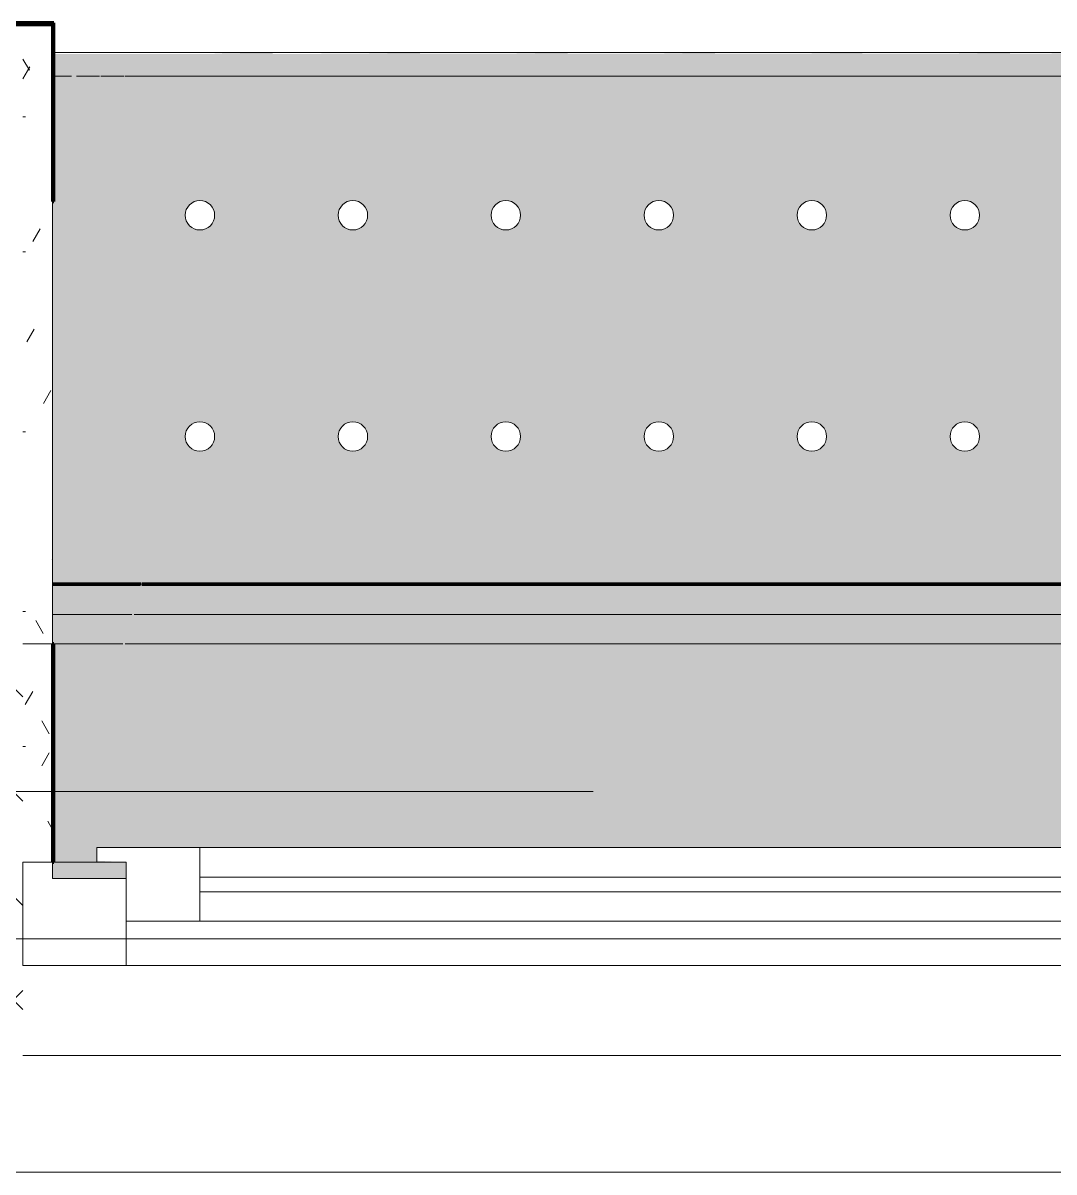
# Model space of a CAD drawing. Header units: millimetres. Extents: x -5426 to 189269, y -8553 to 29000.
# Drawn here: x 17260 to 17959, y -258 to 521 of the extents above; entities that cross this region are included whole.
import ezdxf

# ---------------------------------------------------------------- set-up
doc = ezdxf.new("R2010")
doc.units = ezdxf.units.MM
doc.linetypes.add('Осевая', pattern=[3175, 635, -476.25, 1587.5, -476.25])
for name, color, linetype, lineweight in [('A-GLAZ', 7, 'Continuous', 9), ('A-GLAZ-1', 7, 'Continuous', 13), ('A-WALL', 7, 'Continuous', 9), ('I-WALL', 7, 'Continuous', 9), ('Оси-2', 7, 'Осевая', 9)]:
    doc.layers.add(name, color=color, linetype=linetype, lineweight=lineweight)
for name, color, linetype, lineweight, true_color in [('A-WALL-1', 7, 'Continuous', 9, 0xc0c0c0), ('I-WALL-13', 7, 'Continuous', 53, 0xeaa7bf), ('I-WALL-17', 7, 'Continuous', 80, 0xffd2ff), ('I-WALL-3', 7, 'Continuous', 9, 0xc0c0c0), ('I-WALL-4', 7, 'Continuous', 9, 0xcbc7bf), ('I-WALL-5', 7, 'Continuous', 9, 0xd1cbbf), ('I-WALL-6', 7, 'Continuous', 80, 0xff80c0), ('S-WALL-ANLY', 7, 'Continuous', 13, 0x008040), ('Знаки-2', 9, 'Continuous', 9, 0x808080), ('Знаки-3', 7, 'Continuous', 9, 0xc1bbaf), ('Знаки-5', 7, 'Continuous', 9, 0xaba79f), ('Знаки-6', 7, 'Continuous', 9, 0xccc5b7), ('Знаки-7', 7, 'Continuous', 9, 0xd5cdbe), ('Знаки-8', 7, 'Continuous', 9, 0xd1cabb), ('Знаки-9', 7, 'Continuous', 9, 0xd4ccbd)]:
    doc.layers.add(name, color=color, linetype=linetype, lineweight=lineweight, true_color=true_color)
doc.layers.add('Знаки-4', color=7, linetype='Continuous', lineweight=9, transparency=0.5)
pattern_1 = [(0, (0, 0), (121.92, 30.48), [10.058, -81.382, 10.058, -81.382, -487.68]), (0, (0, 0), (121.92, 30.48), [-182.88, 10.058, -172.822, 10.058, -81.382, -213.36]), (0, (0, 0), (121.92, 30.48), [-457.2, 10.058, -50.902, 10.058, -142.342]), (120, (45.72, 15.24), (-87.356454, 90.345817), [10.058, -81.382, 10.058, -81.382, -487.68]), (120, (45.72, 15.24), (-87.356454, 90.345817), [-182.88, 10.058, -172.822, 10.058, -81.382, -213.36]), (120, (45.72, 15.24), (-87.356454, 90.345817), [-457.2, 10.058, -50.902, 10.058, -142.342]), (240, (60.96, 76.2), (-34.563546, -120.825817), [10.058, -81.382, 10.058, -81.382, -487.68]), (240, (60.96, 76.2), (-34.563546, -120.825817), [-182.88, 10.058, -172.822, 10.058, -81.382, -213.36]), (240, (60.96, 76.2), (-34.563546, -120.825817), [-457.2, 10.058, -50.902, 10.058, -142.342])]

# ---------------------------------------------------------------- blocks, each defined once
blk = doc.blocks.new('120_Окно_СКБ_2Ст - 120_Окно_СКБ_2Ст 2100х2500 _мал створка СЛЕВА_-V8-План отделки стен 3 этажа в осях 1-12')
at = {"layer": 'A-GLAZ'}
for p, q in [((1050, -57), (-1050, -57)), ((-100, -107), (930, -107)), ((930, -117), (-100, -117)), ((1000, -127), (1014.38, -127)), ((1014.5, -127), (1018.24, -127)), ((1018.43, -127), (1022.17, -127)), ((1022.37, -127), (1026.11, -127)), ((1026.7, -127), (1030, -127))]:
    blk.add_line(p, q, dxfattribs=at)
at = {"layer": 'A-GLAZ-1'}
for p, q in [((980, -127), (980, -57)), ((980, -57), (1050, -57)), ((1050, -57), (1050, -127)), ((980, -87), (-150, -87)), ((930, -137), (930, -87)), ((980, -127), (980, -87)), ((1050, -127), (980, -127)), ((1000, -127), (980, -127)), ((1000, -137), (1000, -127)), ((-170, -137), (1000, -137)), ((1000, -137), (-170, -137))]:
    blk.add_line(p, q, dxfattribs=at)
blk = doc.blocks.new('Зашивка радиатора_ с перфорацией М5 - Зашивка радиатора_ с перфорацией М5-V44-План отделки стен 3 этажа в осях 1-12')
at = {"layer": 'Знаки-4'}
h = blk.add_hatch(color=256, dxfattribs=at)
h.paths.add_polyline_path([(1700, 380), (1700, 369), (1720, 367.97), (1720, 359), (550, 359), (550, 369), (570, 369), (570, 380), (500, 380), (500, 369), (520, 369), (520, 359), (-280, 359), (-278.91, 369), (-260, 369), (-260, 380), (-310, 380), (-310, -179.94), (1750, -179), (1750, 380), (1720, 380)])
h.paths.add_polyline_path([(1131.25, 90.35), (1136.25, 89.02), (1139.91, 85.35), (1141.25, 80.35), (1139.91, 75.35), (1136.25, 71.69), (1131.25, 70.35), (1126.25, 71.69), (1122.59, 75.35), (1121.25, 80.35), (1122.59, 85.35), (1126.25, 89.02), (1128.66, 90.01)])
h.paths.add_polyline_path([(1546.25, 90.35), (1551.25, 89.02), (1554.91, 85.35), (1556.25, 80.35), (1554.91, 75.35), (1551.25, 71.69), (1546.25, 70.35), (1541.25, 71.69), (1537.59, 75.35), (1536.25, 80.35), (1537.59, 85.35), (1541.25, 89.02), (1543.66, 90.01)])
h.paths.add_polyline_path([(1442.5, 90.35), (1447.5, 89.02), (1451.16, 85.35), (1452.5, 80.35), (1451.16, 75.35), (1447.5, 71.69), (1442.5, 70.35), (1437.5, 71.69), (1433.84, 75.35), (1432.5, 80.35), (1433.84, 85.35), (1437.5, 89.02), (1439.91, 90.01)])
h.paths.add_polyline_path([(1650, 90.35), (1655, 89.02), (1658.66, 85.35), (1660, 80.35), (1658.66, 75.35), (1655, 71.69), (1650, 70.35), (1645, 71.69), (1641.34, 75.35), (1640, 80.35), (1641.34, 85.35), (1645, 89.02), (1647.41, 90.01)])
h.paths.add_polyline_path([(1338.75, 90.35), (1343.75, 89.02), (1347.41, 85.35), (1348.75, 80.35), (1347.41, 75.35), (1343.75, 71.69), (1338.75, 70.35), (1333.75, 71.69), (1330.09, 75.35), (1328.75, 80.35), (1330.09, 85.35), (1333.75, 89.02), (1336.16, 90.01)])
h.paths.add_polyline_path([(1027.5, 90.35), (1032.5, 89.02), (1036.16, 85.35), (1037.5, 80.35), (1036.16, 75.35), (1032.5, 71.69), (1027.5, 70.35), (1022.5, 71.69), (1018.84, 75.35), (1017.5, 80.35), (1018.84, 85.35), (1022.5, 89.02), (1024.91, 90.01)])
h.paths.add_polyline_path([(1235, 90.35), (1240, 89.02), (1243.66, 85.35), (1245, 80.35), (1243.66, 75.35), (1239.49, 71.48), (1235, 70.35), (1230, 71.69), (1226.34, 75.35), (1225, 80.35), (1226.34, 85.35), (1230, 89.02), (1232.41, 90.01)])
h.paths.add_polyline_path([(820, 90.35), (825, 89.02), (828.66, 85.35), (830, 80.35), (828.66, 75.35), (825, 71.69), (820, 70.35), (815, 71.69), (811.34, 75.35), (810, 80.35), (811.34, 85.35), (815, 89.02), (817.41, 90.01)])
h.paths.add_polyline_path([(923.75, 90.35), (928.75, 89.02), (932.41, 85.35), (933.75, 80.35), (932.41, 75.35), (928.75, 71.69), (923.75, 70.35), (918.75, 71.69), (915.09, 75.35), (913.75, 80.35), (915.09, 85.35), (918.75, 89.02), (921.16, 90.01)])
h.paths.add_polyline_path([(-217.5, 90.35), (-212.5, 89.02), (-208.84, 85.35), (-207.5, 80.35), (-208.84, 75.35), (-212.5, 71.69), (-217.5, 70.35), (-222.5, 71.69), (-226.16, 75.35), (-227.5, 80.35), (-226.16, 85.35), (-221.99, 89.23), (-220.09, 90.01)])
h.paths.add_polyline_path([(197.5, 90.35), (202.5, 89.02), (206.16, 85.35), (207.5, 80.35), (206.16, 75.35), (202.5, 71.69), (197.5, 70.35), (192.5, 71.69), (188.84, 75.35), (187.5, 80.35), (188.84, 85.35), (192.5, 89.02), (194.91, 90.01)])
h.paths.add_polyline_path([(612.5, 90.35), (617.5, 89.02), (621.16, 85.35), (622.5, 80.35), (621.16, 75.35), (617.5, 71.69), (612.5, 70.35), (607.5, 71.69), (603.84, 75.35), (602.5, 80.35), (603.84, 85.35), (607.5, 89.02), (609.91, 90.01)])
h.paths.add_polyline_path([(-113.75, 90.35), (-108.75, 89.02), (-105.09, 85.35), (-103.75, 80.35), (-105.09, 75.35), (-108.75, 71.69), (-113.75, 70.35), (-118.75, 71.69), (-122.41, 75.35), (-123.75, 80.35), (-122.41, 85.35), (-118.75, 89.02), (-116.34, 90.01)])
h.paths.add_polyline_path([(93.75, 90.35), (98.75, 89.02), (102.41, 85.35), (103.75, 80.35), (102.41, 75.35), (98.75, 71.69), (93.75, 70.35), (88.75, 71.69), (85.09, 75.35), (83.75, 80.35), (85.09, 85.35), (88.75, 89.02), (91.16, 90.01)])
h.paths.add_polyline_path([(-10, 90.35), (-5, 89.02), (-1.34, 85.35), (0, 80.35), (-1.34, 75.35), (-5, 71.69), (-10, 70.35), (-15, 71.69), (-18.66, 75.35), (-20, 80.35), (-18.66, 85.35), (-15, 89.02), (-12.59, 90.01)])
h.paths.add_polyline_path([(716.25, 90.35), (721.25, 89.02), (724.91, 85.35), (726.25, 80.35), (724.91, 75.35), (721.25, 71.69), (716.25, 70.35), (711.25, 71.69), (707.59, 75.35), (706.25, 80.35), (707.59, 85.35), (711.25, 89.02), (713.66, 90.01)])
h.paths.add_polyline_path([(405, 90.35), (410, 89.02), (413.66, 85.35), (415, 80.35), (413.66, 75.35), (410, 71.69), (405, 70.35), (400, 71.69), (396.34, 75.35), (395, 80.35), (396.34, 85.35), (400, 89.02), (402.41, 90.01)])
h.paths.add_polyline_path([(301.25, 90.35), (306.25, 89.02), (309.91, 85.35), (311.25, 80.35), (309.91, 75.35), (306.25, 71.69), (301.25, 70.35), (296.25, 71.69), (292.59, 75.35), (291.25, 80.35), (292.59, 85.35), (296.25, 89.02), (298.66, 90.01)])
h.paths.add_polyline_path([(508.75, 90.35), (513.75, 89.02), (517.41, 85.35), (518.75, 80.35), (517.41, 75.35), (513.75, 71.69), (508.75, 70.35), (503.75, 71.69), (500.09, 75.35), (498.75, 80.35), (500.09, 85.35), (503.75, 89.02), (506.16, 90.01)])
h.paths.add_polyline_path([(1650, -59.65), (1655, -60.98), (1658.66, -64.65), (1660, -69.65), (1658.66, -74.65), (1655, -78.31), (1650, -79.65), (1645, -78.31), (1641.34, -74.65), (1640, -69.65), (1641.34, -64.65), (1645, -60.98), (1649.43, -59.72)])
h.paths.add_polyline_path([(1027.5, -59.65), (1032.5, -60.98), (1036.16, -64.65), (1037.5, -69.65), (1036.16, -74.65), (1032.5, -78.31), (1027.5, -79.65), (1022.5, -78.31), (1018.84, -74.65), (1017.5, -69.65), (1018.84, -64.65), (1022.5, -60.98), (1026.93, -59.72)])
h.paths.add_polyline_path([(1235, -59.65), (1240, -60.98), (1243.66, -64.65), (1245, -69.65), (1243.66, -74.65), (1239.49, -78.52), (1235, -79.65), (1230, -78.31), (1226.34, -74.65), (1225, -69.65), (1226.34, -64.65), (1230, -60.98), (1234.43, -59.72)])
h.paths.add_polyline_path([(1442.5, -59.65), (1447.5, -60.98), (1451.16, -64.65), (1452.5, -69.65), (1451.16, -74.65), (1447.5, -78.31), (1442.5, -79.65), (1437.5, -78.31), (1433.84, -74.65), (1432.5, -69.65), (1433.84, -64.65), (1437.5, -60.98), (1441.93, -59.72)])
h.paths.add_polyline_path([(1546.25, -59.65), (1551.25, -60.98), (1554.91, -64.65), (1556.25, -69.65), (1554.91, -74.65), (1551.25, -78.31), (1546.25, -79.65), (1541.25, -78.31), (1537.59, -74.65), (1536.25, -69.65), (1537.59, -64.65), (1541.25, -60.98), (1545.68, -59.72)])
h.paths.add_polyline_path([(1131.25, -59.65), (1136.25, -60.98), (1139.91, -64.65), (1141.25, -69.65), (1139.91, -74.65), (1136.25, -78.31), (1131.25, -79.65), (1126.25, -78.31), (1122.59, -74.65), (1121.25, -69.65), (1122.59, -64.65), (1126.25, -60.98), (1130.68, -59.72)])
h.paths.add_polyline_path([(1338.75, -59.65), (1343.75, -60.98), (1347.41, -64.65), (1348.75, -69.65), (1347.41, -74.65), (1343.75, -78.31), (1338.75, -79.65), (1333.75, -78.31), (1330.09, -74.65), (1328.75, -69.65), (1330.09, -64.65), (1333.75, -60.98), (1338.18, -59.72)])
h.paths.add_polyline_path([(923.75, -59.65), (928.75, -60.98), (932.41, -64.65), (933.75, -69.65), (932.41, -74.65), (928.75, -78.31), (923.75, -79.65), (918.75, -78.31), (915.09, -74.65), (913.75, -69.65), (915.09, -64.65), (918.75, -60.98), (923.18, -59.72)])
h.paths.add_polyline_path([(820, -59.65), (825, -60.98), (828.66, -64.65), (830, -69.65), (828.66, -74.65), (825, -78.31), (820, -79.65), (815, -78.31), (811.34, -74.65), (810, -69.65), (811.34, -64.65), (815, -60.98), (819.43, -59.72)])
h.paths.add_polyline_path([(716.25, -59.65), (721.25, -60.98), (724.91, -64.65), (726.25, -69.65), (724.91, -74.65), (721.25, -78.31), (716.25, -79.65), (711.25, -78.31), (707.59, -74.65), (706.25, -69.65), (707.59, -64.65), (711.25, -60.98), (715.68, -59.72)])
h.paths.add_polyline_path([(405, -59.65), (410, -60.98), (413.66, -64.65), (415, -69.65), (413.66, -74.65), (410, -78.31), (405, -79.65), (400, -78.31), (396.34, -74.65), (395, -69.65), (396.34, -64.65), (400, -60.98), (404.43, -59.72)])
h.paths.add_polyline_path([(197.5, -59.65), (202.5, -60.98), (206.16, -64.65), (207.5, -69.65), (206.16, -74.65), (202.5, -78.31), (197.5, -79.65), (192.5, -78.31), (188.84, -74.65), (187.5, -69.65), (188.84, -64.65), (192.5, -60.98), (196.93, -59.72)])
h.paths.add_polyline_path([(301.25, -59.65), (306.25, -60.98), (309.91, -64.65), (311.25, -69.65), (309.91, -74.65), (306.25, -78.31), (301.25, -79.65), (296.25, -78.31), (292.59, -74.65), (291.25, -69.65), (292.59, -64.65), (296.25, -60.98), (300.68, -59.72)])
h.paths.add_polyline_path([(-10, -59.65), (-5, -60.98), (-1.34, -64.65), (0, -69.65), (-1.34, -74.65), (-5, -78.31), (-10, -79.65), (-15, -78.31), (-18.66, -74.65), (-20, -69.65), (-18.66, -64.65), (-15, -60.98), (-10.57, -59.72)])
h.paths.add_polyline_path([(612.5, -59.65), (617.5, -60.98), (621.16, -64.65), (622.5, -69.65), (621.16, -74.65), (617.5, -78.31), (612.5, -79.65), (607.5, -78.31), (603.84, -74.65), (602.5, -69.65), (603.84, -64.65), (607.5, -60.98), (611.93, -59.72)])
h.paths.add_polyline_path([(-217.5, -59.65), (-212.5, -60.98), (-208.84, -64.65), (-207.5, -69.65), (-208.84, -74.65), (-212.5, -78.31), (-217.5, -79.65), (-222.5, -78.31), (-226.16, -74.65), (-227.5, -69.65), (-226.16, -64.65), (-221.99, -60.77), (-218.07, -59.72)])
h.paths.add_polyline_path([(-113.75, -59.65), (-108.75, -60.98), (-105.09, -64.65), (-103.75, -69.65), (-105.09, -74.65), (-108.75, -78.31), (-113.75, -79.65), (-118.75, -78.31), (-122.41, -74.65), (-123.75, -69.65), (-122.41, -64.65), (-118.75, -60.98), (-114.32, -59.72)])
h.paths.add_polyline_path([(508.75, -59.65), (513.75, -60.98), (517.41, -64.65), (518.75, -69.65), (517.41, -74.65), (513.75, -78.31), (508.75, -79.65), (503.75, -78.31), (500.09, -74.65), (498.75, -69.65), (500.09, -64.65), (503.75, -60.98), (508.18, -59.72)])
h.paths.add_polyline_path([(93.75, -59.65), (98.75, -60.98), (102.41, -64.65), (103.75, -69.65), (102.41, -74.65), (98.75, -78.31), (93.75, -79.65), (88.75, -78.31), (85.09, -74.65), (83.75, -69.65), (85.09, -64.65), (88.75, -60.98), (93.18, -59.72)])
for points in [[(1735.6, -163.94), (-310, -163.94), (-310, -179.94), (1750, -179), (1750, -163.94), (1736.12, -163.94)], [(1120, -163.94), (1100, -163.94), (1100.68, -179.94), (1140, -179.22), (1139.32, -163.94), (1125.18, -163.94)], [(1115, -163.94), (1100, -163.94), (1100.68, -179.94), (1140, -179.22), (1139.32, -163.94), (1117.41, -163.94)], [(1120, -163.94), (1110, -163.94), (1110.34, -179.94), (1130, -179.22), (1129.66, -163.94), (1122.59, -163.94)], [(1120, -163.94), (1110, -163.94), (1110.34, -179.94), (1130, -179.22), (1129.66, -163.94), (1122.59, -163.94)], [(1200.68, -163.94), (1200, -163.94), (1200.68, -179.94), (1240, -179.22), (1239.32, -163.94), (1202.68, -163.94)], [(1239.49, -163.94), (1200, -163.94), (1200.68, -179.94), (1240, -179.22), (1240, -163.94)], [(1220, -163.94), (1210, -163.94), (1210.34, -179.94), (1230, -179.22), (1229.66, -163.94), (1222.59, -163.94)], [(1220, -163.94), (1210, -163.94), (1210.34, -179.94), (1230, -179.22), (1229.66, -163.94), (1222.59, -163.94)], [(1300, -163.94), (1300.68, -179.94), (1340, -179.22), (1339.32, -163.94), (1300.68, -163.94)], [(1300, -163.94), (1300.68, -179.94), (1340, -179.22), (1339.32, -163.94), (1300.68, -163.94)], [(1320, -163.94), (1310, -163.94), (1310.34, -179.94), (1330, -179.22), (1329.66, -163.94), (1322.59, -163.94)], [(1320, -163.94), (1310, -163.94), (1310.34, -179.94), (1330, -179.22), (1329.66, -163.94), (1322.59, -163.94)], [(1425.18, -163.94), (1400, -163.94), (1400.68, -179.94), (1440, -179.22), (1439.32, -163.94), (1430, -163.94)], [(1425, -163.94), (1400, -163.94), (1400.68, -179.94), (1440, -179.22), (1439.32, -163.94), (1425.18, -163.94)], [(1422.59, -163.94), (1410, -163.94), (1410.34, -179.94), (1430, -179.22), (1429.66, -163.94), (1425, -163.94)], [(1422.59, -163.94), (1410, -163.94), (1410.34, -179.94), (1430, -179.22), (1429.66, -163.94), (1425, -163.94)], [(1520, -163.94), (1500, -163.94), (1500.68, -179.94), (1540, -179.22), (1539.32, -163.94), (1525.18, -163.94)], [(1515, -163.94), (1500, -163.94), (1500.68, -179.94), (1540, -179.22), (1539.32, -163.94), (1517.41, -163.94)], [(1520, -163.94), (1510, -163.94), (1510.34, -179.94), (1530, -179.22), (1529.66, -163.94), (1522.59, -163.94)], [(1520, -163.94), (1510, -163.94), (1510.34, -179.94), (1530, -179.22), (1529.66, -163.94), (1522.59, -163.94)], [(1625, -163.94), (1600, -163.94), (1600.68, -179.94), (1640, -179.22), (1639.32, -163.94), (1625.18, -163.94)], [(1615, -163.94), (1600, -163.94), (1600.68, -179.94), (1640, -179.22), (1639.32, -163.94), (1617.41, -163.94)], [(1618.18, -163.94), (1610, -164.84), (1610.34, -179.94), (1630, -179.22), (1629.66, -163.94), (1620, -163.94)], [(1618.18, -163.94), (1610, -164.84), (1610.34, -179.94), (1630, -179.22), (1629.66, -163.94), (1620, -163.94)]]:
    blk.add_hatch(color=256, dxfattribs=at).paths.add_polyline_path(points)
at = {"layer": 'Знаки-2'}
for p, q in [((1750, 380), (1700, 380)), ((1750, 369), (1750, 380)), ((-310, -179.94), (1750, -179.94))]:
    blk.add_line(p, q, dxfattribs=at)
for centre, start, end in [((1131.25, 80.35), 0, 180), ((1235, 80.35), 0, 180), ((1338.75, 80.35), 0, 180), ((1442.5, 80.35), 0, 180), ((1546.25, 80.35), 0, 180), ((1650, 80.35), 0, 180), ((1131.25, 80.35), 180, 360), ((1235, 80.35), 180, 0), ((1338.75, 80.35), 180, 0), ((1442.5, 80.35), 180, 360), ((1546.25, 80.35), 180, 0), ((1650, 80.35), 180, 360), ((1131.25, -69.65), 0, 180), ((1235, -69.65), 0, 180), ((1338.75, -69.65), 0, 180), ((1442.5, -69.65), 0, 180), ((1546.25, -69.65), 0, 180), ((1650, -69.65), 0, 180), ((1131.25, -69.65), 180, 0), ((1235, -69.65), 180, 0), ((1338.75, -69.65), 180, 0), ((1442.5, -69.65), 180, 0), ((1546.25, -69.65), 180, 0), ((1650, -69.65), 180, 0)]:
    blk.add_arc(centre, 10, start, end, dxfattribs=at)
at = {"layer": 'Знаки-3'}
for p, q in [((1750, 369), (1750, -179)), ((1100, -163.94), (1040, -163.94)), ((1100, -163.94), (1120, -163.94)), ((1140, -163.94), (1100, -163.94)), ((1120, -163.94), (1140, -163.94)), ((1200, -163.94), (1140, -163.94)), ((1200, -163.94), (1240, -163.94)), ((1240, -163.94), (1200, -163.94)), ((1300, -163.94), (1240, -163.94)), ((1300, -163.94), (1310, -163.94)), ((1310, -163.94), (1300, -163.94)), ((1310, -163.94), (1330, -163.94)), ((1311.34, -163.94), (1310, -163.94)), ((1320, -163.94), (1311.34, -163.94)), ((1328.66, -163.94), (1320, -163.94)), ((1330, -163.94), (1328.66, -163.94)), ((1330, -163.94), (1340, -163.94)), ((1340, -163.94), (1330, -163.94)), ((1400, -163.94), (1340, -163.94)), ((1400, -163.94), (1440, -163.94)), ((1440, -163.94), (1400, -163.94)), ((1500, -163.94), (1440, -163.94)), ((1500, -163.94), (1540, -163.94)), ((1540, -163.94), (1500, -163.94)), ((1600, -163.94), (1540, -163.94)), ((1600, -163.94), (1600.68, -163.94)), ((1600.68, -163.94), (1600, -163.94)), ((1602.68, -163.94), (1610, -163.94)), ((1610, -163.94), (1602.68, -163.94)), ((1610, -163.94), (1617.41, -163.94)), ((1617.41, -163.94), (1610, -163.94)), ((1618.17, -163.94), (1630, -163.94)), ((1630, -163.94), (1618.17, -163.94)), ((1630, -163.94), (1634.14, -163.94)), ((1634.14, -163.94), (1630, -163.94)), ((1634.82, -163.94), (1640, -163.94)), ((1640, -163.94), (1634.82, -163.94)), ((1700.94, -163.94), (1640, -163.94)), ((1717.19, -163.94), (1701.52, -163.94)), ((1733.69, -163.94), (1718.02, -163.94)), ((1744.39, -163.94), (1737.19, -163.94)), ((1750, -163.94), (1744.47, -163.94)), ((1750, -179), (1750, -163.94)), ((1040, -179.94), (1100, -179.94)), ((1100, -179.94), (1140, -179.94)), ((1140, -179.94), (1100, -179.94)), ((1140, -179.94), (1200, -179.94)), ((1200, -179.94), (1240, -179.94)), ((1210, -179.94), (1200, -179.94)), ((1240, -179.94), (1210, -179.94)), ((1240, -179.94), (1300, -179.94)), ((1300, -179.94), (1310, -179.94)), ((1310, -179.94), (1300, -179.94)), ((1310, -179.94), (1330, -179.94)), ((1330, -179.94), (1310, -179.94)), ((1330, -179.94), (1340, -179.94)), ((1340, -179.94), (1330, -179.94)), ((1340, -179.94), (1400, -179.94)), ((1400, -179.94), (1440, -179.94)), ((1440, -179.94), (1400, -179.94)), ((1440, -179.94), (1500, -179.94)), ((1500, -179.94), (1510, -179.94)), ((1540, -179.94), (1500, -179.94)), ((1510, -179.94), (1530, -179.94)), ((1530, -179.94), (1540, -179.94)), ((1540, -179.94), (1600, -179.94)), ((1600, -179.94), (1610, -179.94)), ((1610, -179.94), (1600, -179.94)), ((1610, -179.94), (1630, -179.94)), ((1615, -179.94), (1610, -179.94)), ((1630, -179.94), (1615, -179.94)), ((1630, -179.94), (1640, -179.94)), ((1640, -179.94), (1630, -179.94)), ((1640, -179.94), (1750, -179.94))]:
    blk.add_line(p, q, dxfattribs=at)
at = {"layer": 'Знаки-5'}
for p, q in [((1700, 380), (1750, 380)), ((1750, 380), (1750, 369)), ((-262.14, -163.94), (1700.94, -163.94)), ((1701.52, -163.94), (1717.19, -163.94)), ((1718.02, -163.94), (1733.69, -163.94)), ((1737.19, -163.94), (1744.39, -163.94)), ((1744.47, -163.94), (1750, -163.94)), ((1750, -179.94), (-310, -179.94)), ((1750, -179.94), (-310, -179.94))]:
    blk.add_line(p, q, dxfattribs=at)
for centre, start, end in [((1131.25, 80.35), 0, 180), ((1235, 80.35), 0, 180), ((1338.75, 80.35), 0, 180), ((1442.5, 80.35), 0, 180), ((1546.25, 80.35), 0, 180), ((1650, 80.35), 0, 180), ((1131.25, 80.35), 180, 360), ((1235, 80.35), 180, 0), ((1338.75, 80.35), 180, 360), ((1442.5, 80.35), 180, 360), ((1546.25, 80.35), 180, 360), ((1650, 80.35), 180, 360), ((1131.25, -69.65), 0, 180), ((1235, -69.65), 0, 180), ((1338.75, -69.65), 0, 180), ((1442.5, -69.65), 0, 180), ((1546.25, -69.65), 0, 180), ((1650, -69.65), 0, 180), ((1131.25, -69.65), 180, 360), ((1235, -69.65), 180, 360), ((1338.75, -69.65), 180, 360), ((1442.5, -69.65), 180, 360), ((1546.25, -69.65), 180, 360), ((1650, -69.65), 180, 360)]:
    blk.add_arc(centre, 10, start, end, dxfattribs=at)
at = {"layer": 'Знаки-6'}
for p, q in [((1100, -163.94), (1110, -163.94)), ((1110, -163.94), (1100, -163.94)), ((1110, -163.94), (1114.81, -163.94)), ((1114.81, -163.94), (1110, -163.94)), ((1115, -163.94), (1125, -163.94)), ((1125, -163.94), (1115, -163.94)), ((1125.19, -163.94), (1130, -163.94)), ((1130, -163.94), (1125.19, -163.94)), ((1130, -163.94), (1140, -163.94)), ((1140, -163.94), (1130, -163.94)), ((1200, -163.94), (1210, -163.94)), ((1210, -163.94), (1200, -163.94)), ((1210, -163.94), (1214.81, -163.94)), ((1214.81, -163.94), (1210, -163.94)), ((1215, -163.94), (1225, -163.94)), ((1225, -163.94), (1215, -163.94)), ((1225.19, -163.94), (1230, -163.94)), ((1230, -163.94), (1225.19, -163.94)), ((1230, -163.94), (1240, -163.94)), ((1240, -163.94), (1230, -163.94)), ((1300, -163.94), (1310, -163.94)), ((1310, -163.94), (1300, -163.94)), ((1311.28, -163.94), (1314.82, -163.94)), ((1314.82, -163.94), (1311.28, -163.94)), ((1315, -163.94), (1325, -163.94)), ((1325, -163.94), (1315, -163.94)), ((1325.18, -163.94), (1328.72, -163.94)), ((1328.72, -163.94), (1325.18, -163.94)), ((1330, -163.94), (1340, -163.94)), ((1340, -163.94), (1330, -163.94)), ((1400, -163.94), (1410, -163.94)), ((1410, -163.94), (1400, -163.94)), ((1410, -163.94), (1414.81, -163.94)), ((1414.81, -163.94), (1410, -163.94)), ((1415, -163.94), (1425, -163.94)), ((1425, -163.94), (1415, -163.94)), ((1425.19, -163.94), (1430, -163.94)), ((1430, -163.94), (1425.19, -163.94)), ((1430, -163.94), (1440, -163.94)), ((1440, -163.94), (1430, -163.94)), ((1500, -163.94), (1510, -163.94)), ((1510, -163.94), (1500, -163.94)), ((1510, -163.94), (1514.81, -163.94)), ((1514.81, -163.94), (1510, -163.94)), ((1515, -163.94), (1525, -163.94)), ((1525, -163.94), (1515, -163.94)), ((1525.19, -163.94), (1530, -163.94)), ((1530, -163.94), (1525.19, -163.94)), ((1530, -163.94), (1540, -163.94)), ((1540, -163.94), (1530, -163.94)), ((1600, -163.94), (1600.68, -163.94)), ((1600.68, -163.94), (1600, -163.94)), ((1602.68, -163.94), (1610, -163.94)), ((1610, -163.94), (1602.68, -163.94)), ((1611.28, -163.94), (1614.82, -163.94)), ((1614.82, -163.94), (1611.28, -163.94)), ((1615, -163.94), (1617.39, -163.94)), ((1617.39, -163.94), (1615, -163.94)), ((1618.16, -163.94), (1625, -163.94)), ((1625, -163.94), (1618.16, -163.94)), ((1625.18, -163.94), (1628.72, -163.94)), ((1628.72, -163.94), (1625.18, -163.94)), ((1630, -163.94), (1634.14, -163.94)), ((1634.14, -163.94), (1630, -163.94)), ((1634.82, -163.94), (1640, -163.94)), ((1640, -163.94), (1634.82, -163.94)), ((1750, -163.94), (1750, -179)), ((1100, -179.94), (1110, -179.94)), ((1110, -179.94), (1100, -179.94)), ((1110, -179.94), (1114.81, -179.94)), ((1114.81, -179.94), (1110, -179.94)), ((1115, -179.94), (1125, -179.94)), ((1125, -179.94), (1115, -179.94)), ((1125.19, -179.94), (1130, -179.94)), ((1130, -179.94), (1125.19, -179.94)), ((1130, -179.94), (1140, -179.94)), ((1140, -179.94), (1130, -179.94)), ((1200, -179.94), (1210, -179.94)), ((1210, -179.94), (1200, -179.94)), ((1210, -179.94), (1214.81, -179.94)), ((1214.81, -179.94), (1210, -179.94)), ((1215, -179.94), (1225, -179.94)), ((1225, -179.94), (1215, -179.94)), ((1225.19, -179.94), (1230, -179.94)), ((1230, -179.94), (1225.19, -179.94)), ((1230, -179.94), (1240, -179.94)), ((1240, -179.94), (1230, -179.94)), ((1300, -179.94), (1310, -179.94)), ((1310, -179.94), (1300, -179.94)), ((1311.28, -179.94), (1314.82, -179.94)), ((1314.82, -179.94), (1311.28, -179.94)), ((1315, -179.94), (1325, -179.94)), ((1325, -179.94), (1315, -179.94)), ((1325.18, -179.94), (1328.72, -179.94)), ((1328.72, -179.94), (1325.18, -179.94)), ((1330, -179.94), (1340, -179.94)), ((1340, -179.94), (1330, -179.94)), ((1400, -179.94), (1410, -179.94)), ((1410, -179.94), (1400, -179.94)), ((1410, -179.94), (1414.81, -179.94)), ((1414.81, -179.94), (1410, -179.94)), ((1415, -179.94), (1425, -179.94)), ((1425, -179.94), (1415, -179.94)), ((1425.19, -179.94), (1430, -179.94)), ((1430, -179.94), (1425.19, -179.94)), ((1430, -179.94), (1440, -179.94)), ((1440, -179.94), (1430, -179.94)), ((1500, -179.94), (1510, -179.94)), ((1510, -179.94), (1500, -179.94)), ((1510, -179.94), (1514.81, -179.94)), ((1514.81, -179.94), (1510, -179.94)), ((1515, -179.94), (1525, -179.94)), ((1525, -179.94), (1515, -179.94)), ((1525.19, -179.94), (1530, -179.94)), ((1530, -179.94), (1525.19, -179.94)), ((1530, -179.94), (1540, -179.94)), ((1540, -179.94), (1530, -179.94)), ((1600, -179.94), (1610, -179.94)), ((1610, -179.94), (1600, -179.94)), ((1611.28, -179.94), (1614.82, -179.94)), ((1614.82, -179.94), (1611.28, -179.94)), ((1615, -179.94), (1625, -179.94)), ((1625, -179.94), (1615, -179.94)), ((1625.18, -179.94), (1628.72, -179.94)), ((1628.72, -179.94), (1625.18, -179.94)), ((1630, -179.94), (1640, -179.94)), ((1640, -179.94), (1630, -179.94))]:
    blk.add_line(p, q, dxfattribs=at)
at = {"layer": 'Знаки-7'}
for p, q in [((1114.82, -163.94), (1111.34, -163.94)), ((1125, -163.94), (1115, -163.94)), ((1128.66, -163.94), (1125.18, -163.94)), ((1214.82, -163.94), (1211.34, -163.94)), ((1225, -163.94), (1215, -163.94)), ((1228.66, -163.94), (1225.18, -163.94)), ((1314.82, -163.94), (1311.34, -163.94)), ((1325, -163.94), (1315, -163.94)), ((1328.66, -163.94), (1325.18, -163.94)), ((1414.82, -163.94), (1411.34, -163.94)), ((1422.17, -163.94), (1415, -163.94)), ((1425, -163.94), (1422.59, -163.94)), ((1428.66, -163.94), (1425.18, -163.94)), ((1512.93, -163.94), (1511.34, -163.94)), ((1514.82, -163.94), (1513.52, -163.94)), ((1525, -163.94), (1515, -163.94)), ((1528.66, -163.94), (1525.18, -163.94)), ((1614.82, -163.94), (1611.34, -163.94)), ((1617.41, -163.94), (1615, -163.94)), ((1625, -163.94), (1618.18, -163.94)), ((1628.66, -163.94), (1625.18, -163.94)), ((1111.34, -179.94), (1114.82, -179.94)), ((1115, -179.94), (1125, -179.94)), ((1125.18, -179.94), (1128.66, -179.94)), ((1211.34, -179.94), (1214.82, -179.94)), ((1215, -179.94), (1225, -179.94)), ((1225.18, -179.94), (1228.66, -179.94)), ((1311.34, -179.94), (1314.82, -179.94)), ((1315, -179.94), (1325, -179.94)), ((1325.18, -179.94), (1328.66, -179.94)), ((1411.34, -179.94), (1414.82, -179.94)), ((1415, -179.94), (1422.17, -179.94)), ((1422.59, -179.94), (1425, -179.94)), ((1425.18, -179.94), (1428.66, -179.94)), ((1511.34, -179.94), (1514.82, -179.94)), ((1515, -179.94), (1525, -179.94)), ((1525.18, -179.94), (1528.66, -179.94)), ((1611.34, -179.94), (1614.82, -179.94)), ((1615, -179.94), (1625, -179.94)), ((1625.18, -179.94), (1628.66, -179.94))]:
    blk.add_line(p, q, dxfattribs=at)
at = {"layer": 'Знаки-8'}
for p, q in [((1110, -163.94), (1100.68, -163.94)), ((1110, -163.94), (1114.81, -163.94)), ((1110.34, -163.94), (1110, -163.94)), ((1114.81, -163.94), (1110.34, -163.94)), ((1115, -163.94), (1125, -163.94)), ((1122.59, -163.94), (1115, -163.94)), ((1125, -163.94), (1122.59, -163.94)), ((1125.19, -163.94), (1129.66, -163.94)), ((1127.07, -163.94), (1125.19, -163.94)), ((1130, -163.94), (1127.07, -163.94)), ((1129.66, -163.94), (1130, -163.94)), ((1139.32, -163.94), (1130, -163.94)), ((1210, -163.94), (1200.68, -163.94)), ((1211.28, -163.94), (1214.82, -163.94)), ((1214.82, -163.94), (1211.28, -163.94)), ((1215, -163.94), (1225, -163.94)), ((1225, -163.94), (1215, -163.94)), ((1225.18, -163.94), (1228.72, -163.94)), ((1228.72, -163.94), (1225.18, -163.94)), ((1239.32, -163.94), (1230, -163.94)), ((1310, -163.94), (1300.68, -163.94)), ((1310, -163.94), (1314.81, -163.94)), ((1311.34, -163.94), (1310, -163.94)), ((1314.81, -163.94), (1311.34, -163.94)), ((1315, -163.94), (1325, -163.94)), ((1317.41, -163.94), (1315, -163.94)), ((1325, -163.94), (1317.41, -163.94)), ((1325.19, -163.94), (1327.07, -163.94)), ((1330, -163.94), (1325.19, -163.94)), ((1327.07, -163.94), (1330, -163.94)), ((1339.32, -163.94), (1330.83, -163.94)), ((1410, -163.94), (1400.68, -163.94)), ((1410, -163.94), (1412.93, -163.94)), ((1410.34, -163.94), (1410, -163.94)), ((1411.34, -163.94), (1410.34, -163.94)), ((1412.93, -163.94), (1411.34, -163.94)), ((1412.93, -163.94), (1414.81, -163.94)), ((1414.81, -163.94), (1412.93, -163.94)), ((1415, -163.94), (1425, -163.94)), ((1420, -163.94), (1415, -163.94)), ((1425, -163.94), (1420, -163.94)), ((1425.19, -163.94), (1430, -163.94)), ((1430, -163.94), (1425.19, -163.94)), ((1439.32, -163.94), (1430, -163.94)), ((1510, -163.94), (1500.68, -163.94)), ((1511.28, -163.94), (1512.87, -163.94)), ((1512.87, -163.94), (1511.28, -163.94)), ((1513.47, -163.94), (1514.82, -163.94)), ((1514.82, -163.94), (1513.47, -163.94)), ((1515, -163.94), (1525, -163.94)), ((1525, -163.94), (1515, -163.94)), ((1525.18, -163.94), (1528.72, -163.94)), ((1528.72, -163.94), (1525.18, -163.94)), ((1539.32, -163.94), (1530, -163.94)), ((1604.86, -163.94), (1602.68, -163.94)), ((1610, -163.94), (1605.86, -163.94)), ((1610, -163.94), (1614.81, -163.94)), ((1611.34, -163.94), (1610, -163.94)), ((1612.93, -163.94), (1611.34, -163.94)), ((1614.81, -163.94), (1612.93, -163.94)), ((1615, -163.94), (1617.41, -163.94)), ((1617.41, -163.94), (1615, -163.94)), ((1618.17, -163.94), (1622.59, -163.94)), ((1620, -163.94), (1618.17, -163.94)), ((1622.59, -163.94), (1620, -163.94)), ((1622.59, -163.94), (1625, -163.94)), ((1625, -163.94), (1622.59, -163.94)), ((1625.19, -163.94), (1627.07, -163.94)), ((1628.66, -163.94), (1625.19, -163.94)), ((1627.07, -163.94), (1630, -163.94)), ((1629.66, -163.94), (1628.66, -163.94)), ((1630, -163.94), (1629.66, -163.94)), ((1634.14, -163.94), (1630, -163.94)), ((1639.32, -163.94), (1634.73, -163.94)), ((1100.68, -179.94), (1110, -179.94)), ((1110, -179.94), (1114.81, -179.94)), ((1114.81, -179.94), (1110, -179.94)), ((1115, -179.94), (1125, -179.94)), ((1125, -179.94), (1115, -179.94)), ((1125.19, -179.94), (1130, -179.94)), ((1130, -179.94), (1125.19, -179.94)), ((1130, -179.94), (1139.32, -179.94)), ((1200.68, -179.94), (1210, -179.94)), ((1211.28, -179.94), (1214.82, -179.94)), ((1214.82, -179.94), (1211.28, -179.94)), ((1215, -179.94), (1225, -179.94)), ((1225, -179.94), (1215, -179.94)), ((1225.18, -179.94), (1228.72, -179.94)), ((1228.72, -179.94), (1225.18, -179.94)), ((1230, -179.94), (1239.32, -179.94)), ((1300.68, -179.94), (1310, -179.94)), ((1310, -179.94), (1310.34, -179.94)), ((1310.34, -179.94), (1310, -179.94)), ((1310.34, -179.94), (1311.34, -179.94)), ((1311.34, -179.94), (1310.34, -179.94)), ((1311.34, -179.94), (1312.93, -179.94)), ((1312.93, -179.94), (1311.34, -179.94)), ((1312.93, -179.94), (1314.81, -179.94)), ((1314.81, -179.94), (1312.93, -179.94)), ((1315, -179.94), (1317.41, -179.94)), ((1317.41, -179.94), (1315, -179.94)), ((1317.41, -179.94), (1320, -179.94)), ((1320, -179.94), (1317.41, -179.94)), ((1320, -179.94), (1322.59, -179.94)), ((1322.59, -179.94), (1320, -179.94)), ((1322.59, -179.94), (1325, -179.94)), ((1325, -179.94), (1322.59, -179.94)), ((1325.19, -179.94), (1327.07, -179.94)), ((1327.07, -179.94), (1325.19, -179.94)), ((1327.07, -179.94), (1328.66, -179.94)), ((1328.66, -179.94), (1327.07, -179.94)), ((1328.66, -179.94), (1329.66, -179.94)), ((1329.66, -179.94), (1328.66, -179.94)), ((1329.66, -179.94), (1330, -179.94)), ((1330, -179.94), (1329.66, -179.94)), ((1330, -179.94), (1339.32, -179.94)), ((1400.68, -179.94), (1410, -179.94)), ((1410, -179.94), (1414.81, -179.94)), ((1411.34, -179.94), (1410, -179.94)), ((1414.81, -179.94), (1411.34, -179.94)), ((1415, -179.94), (1425, -179.94)), ((1425, -179.94), (1415, -179.94)), ((1425.19, -179.94), (1430, -179.94)), ((1428.66, -179.94), (1425.19, -179.94)), ((1429.66, -179.94), (1428.66, -179.94)), ((1430, -179.94), (1429.66, -179.94)), ((1430, -179.94), (1439.32, -179.94)), ((1500.68, -179.94), (1510, -179.94)), ((1511.28, -179.94), (1514.82, -179.94)), ((1514.82, -179.94), (1511.28, -179.94)), ((1515, -179.94), (1525, -179.94)), ((1525, -179.94), (1515, -179.94)), ((1525.18, -179.94), (1528.72, -179.94)), ((1528.72, -179.94), (1525.18, -179.94)), ((1530, -179.94), (1539.32, -179.94)), ((1600.68, -179.94), (1604.86, -179.94)), ((1605.86, -179.94), (1610, -179.94)), ((1610, -179.94), (1614.81, -179.94)), ((1614.81, -179.94), (1610, -179.94)), ((1615, -179.94), (1620, -179.94)), ((1625, -179.94), (1615, -179.94)), ((1620, -179.94), (1625, -179.94)), ((1625.19, -179.94), (1628.66, -179.94)), ((1630, -179.94), (1625.19, -179.94)), ((1628.66, -179.94), (1629.66, -179.94)), ((1629.66, -179.94), (1630, -179.94)), ((1630, -179.94), (1639.32, -179.94))]:
    blk.add_line(p, q, dxfattribs=at)
at = {"layer": 'Знаки-9'}
for p, q in [((1111.28, -163.94), (1114.82, -163.94)), ((1114.82, -163.94), (1111.28, -163.94)), ((1115, -163.94), (1125, -163.94)), ((1125, -163.94), (1115, -163.94)), ((1125.18, -163.94), (1128.72, -163.94)), ((1128.72, -163.94), (1125.18, -163.94)), ((1210, -163.94), (1214.81, -163.94)), ((1212.93, -163.94), (1210, -163.94)), ((1214.81, -163.94), (1212.93, -163.94)), ((1215, -163.94), (1225, -163.94)), ((1225, -163.94), (1215, -163.94)), ((1225.19, -163.94), (1230, -163.94)), ((1229.66, -163.94), (1225.19, -163.94)), ((1230, -163.94), (1229.66, -163.94)), ((1311.28, -163.94), (1314.82, -163.94)), ((1314.82, -163.94), (1311.28, -163.94)), ((1315, -163.94), (1325, -163.94)), ((1325, -163.94), (1315, -163.94)), ((1325.18, -163.94), (1328.72, -163.94)), ((1328.72, -163.94), (1325.18, -163.94)), ((1411.28, -163.94), (1414.82, -163.94)), ((1414.82, -163.94), (1411.28, -163.94)), ((1415, -163.94), (1422.19, -163.94)), ((1422.19, -163.94), (1415, -163.94)), ((1422.61, -163.94), (1425, -163.94)), ((1425, -163.94), (1422.61, -163.94)), ((1425.18, -163.94), (1428.72, -163.94)), ((1428.72, -163.94), (1425.18, -163.94)), ((1510, -163.94), (1514.81, -163.94)), ((1514.81, -163.94), (1510, -163.94)), ((1515, -163.94), (1517.41, -163.94)), ((1525, -163.94), (1515, -163.94)), ((1517.41, -163.94), (1525, -163.94)), ((1525.19, -163.94), (1530, -163.94)), ((1530, -163.94), (1525.19, -163.94)), ((1611.28, -163.94), (1614.82, -163.94)), ((1614.82, -163.94), (1611.28, -163.94)), ((1615, -163.94), (1617.39, -163.94)), ((1617.39, -163.94), (1615, -163.94)), ((1618.16, -163.94), (1625, -163.94)), ((1625, -163.94), (1618.16, -163.94)), ((1625.18, -163.94), (1628.72, -163.94)), ((1628.72, -163.94), (1625.18, -163.94)), ((1111.28, -179.94), (1114.82, -179.94)), ((1114.82, -179.94), (1111.28, -179.94)), ((1115, -179.94), (1125, -179.94)), ((1125, -179.94), (1115, -179.94)), ((1125.18, -179.94), (1128.72, -179.94)), ((1128.72, -179.94), (1125.18, -179.94)), ((1210, -179.94), (1214.81, -179.94)), ((1212.93, -179.94), (1210, -179.94)), ((1214.81, -179.94), (1212.93, -179.94)), ((1215, -179.94), (1217.41, -179.94)), ((1222.59, -179.94), (1215, -179.94)), ((1217.41, -179.94), (1225, -179.94)), ((1225, -179.94), (1222.59, -179.94)), ((1225.19, -179.94), (1227.07, -179.94)), ((1230, -179.94), (1225.19, -179.94)), ((1227.07, -179.94), (1230, -179.94)), ((1311.28, -179.94), (1314.82, -179.94)), ((1314.82, -179.94), (1311.28, -179.94)), ((1315, -179.94), (1325, -179.94)), ((1320, -179.94), (1315, -179.94)), ((1325, -179.94), (1320, -179.94)), ((1325.18, -179.94), (1328.72, -179.94)), ((1328.72, -179.94), (1325.18, -179.94)), ((1411.28, -179.94), (1414.82, -179.94)), ((1414.82, -179.94), (1411.28, -179.94)), ((1415, -179.94), (1422.19, -179.94)), ((1422.19, -179.94), (1415, -179.94)), ((1422.61, -179.94), (1425, -179.94)), ((1425, -179.94), (1422.61, -179.94)), ((1425.18, -179.94), (1428.72, -179.94)), ((1428.72, -179.94), (1425.18, -179.94)), ((1510, -179.94), (1512.93, -179.94)), ((1514.81, -179.94), (1510, -179.94)), ((1512.93, -179.94), (1514.81, -179.94)), ((1515, -179.94), (1522.59, -179.94)), ((1525, -179.94), (1515, -179.94)), ((1522.59, -179.94), (1525, -179.94)), ((1525.19, -179.94), (1530, -179.94)), ((1527.07, -179.94), (1525.19, -179.94)), ((1530, -179.94), (1527.07, -179.94)), ((1611.28, -179.94), (1614.82, -179.94)), ((1614.82, -179.94), (1611.28, -179.94)), ((1615, -179.94), (1625, -179.94)), ((1625, -179.94), (1615, -179.94)), ((1625.18, -179.94), (1628.72, -179.94)), ((1628.72, -179.94), (1625.18, -179.94))]:
    blk.add_line(p, q, dxfattribs=at)

msp = doc.modelspace()

# ---------------------------------------------------------------- hatches: boundary and pattern name
at = {"layer": 'A-WALL'}
h = msp.add_hatch(dxfattribs=at)
h.set_pattern_fill('FP_9', color=256, style=0, pattern_type=2)
h.set_pattern_definition([(135, (0, 0), (-35.35534, -35.35534), [])])
h.paths.add_polyline_path([(38540, -100), (38540, 100), (38490, 100), (38490, -100)])
h.paths.add_polyline_path([(37990, -100), (37990, 100), (37423, 100), (37423, -100), (37885.81, -100)])
h.paths.add_polyline_path([(33866.75, -100), (33870, -100), (33870, 100), (33610, 100), (33610, -100)])
h.paths.add_polyline_path([(32110, -100), (32110, 100), (30882.83, 100), (30882.83, -100), (32039.9, -100)])
h.paths.add_polyline_path([(35970, -100), (36523, -100), (36523, 100), (35970, 100), (35970, 22.22)])
h.paths.add_polyline_path([(25097.89, -100), (25560, -100), (25560, 100), (24810, 100), (24810, -100)])
h.paths.add_polyline_path([(21610, -100), (21910, -100), (21910, 100), (21610, 100), (21610, 22.22)])
h.paths.add_polyline_path([(20710, -100), (20710, 100), (19360, 100), (19360, -100), (20348.09, -100)])
h.paths.add_polyline_path([(26160, -100), (26409.74, -100), (26409.74, 100), (26160, 100), (26160, -41.22)])
h.paths.add_polyline_path([(22510, -100), (22710, -100), (22710, 100), (22510, 100), (22510, -50)])
h.paths.add_polyline_path([(29982.83, -100), (29982.83, 100), (29809.74, 100), (29809.74, -100), (29847.69, -100)])
h.paths.add_polyline_path([(12160, -100), (12160, 100), (12010, 100), (12010, -100)])
h.paths.add_polyline_path([(10483.13, -100), (11110, -100), (11110, 100), (10359.74, 100), (10359.74, -100)])
h.paths.add_polyline_path([(14860, -100), (15610, -100), (15610, 100), (14860, 100), (14860, 22.22)])
h.paths.add_polyline_path([(16510, -100), (17260, -100), (17260, 100), (16510, 100), (16510, 22.22)])
h.paths.add_polyline_path([(7660, -100), (7660, 100), (6830, 100), (6830, -100), (7194.81, -100)])
h = msp.add_hatch(dxfattribs=at)
h.set_pattern_fill('FP_11', color=256, style=0, pattern_type=2)
h.set_pattern_definition([(45, (0, 0), (-70.71068, 70.71068), []), (135, (0, 0), (-70.71068, -70.71068), [])])
h.paths.add_polyline_path([(35970, -250), (36523, -250), (36523, -100), (35970, -100), (35970, -216.78)])
h.paths.add_polyline_path([(33870, -250), (33870, -100), (33010, -100), (33010, -250), (33501.38, -250)])
h.paths.add_polyline_path([(32039.9, -250), (32110, -250), (32110, -100), (30882.83, -100), (30882.83, -250), (31309.16, -250)])
h.paths.add_polyline_path([(38987.65, -250), (38987.65, -100), (37423, -100), (37423, -250), (38616.55, -250)])
h.paths.add_polyline_path([(29982.83, -250), (29982.83, -100), (29209.74, -100), (29209.74, -250), (29847.69, -250)])
h.paths.add_polyline_path([(21809.57, -250), (22710, -250), (22710, -100), (21610, -100), (21610, -250)])
h.paths.add_polyline_path([(26194, -250), (26409.74, -250), (26409.74, -100), (24810, -100), (24810, -250), (25463.26, -250)])
h.paths.add_polyline_path([(15610, -250), (15610, -100), (14860, -100), (14860, -250), (15232.93, -250)])
h.paths.add_polyline_path([(12760, -250), (12760, -100), (12010, -100), (12010, -250), (12309.97, -250)])
h.paths.add_polyline_path([(20710, -250), (20710, -100), (19360, -100), (19360, -250), (20348.09, -250)])
h.paths.add_polyline_path([(16510, -250), (17260, -250), (17260, -100), (16510, -100), (16510, -216.78)])
h.paths.add_polyline_path([(8259.74, -250), (8259.74, -100), (6830, -100), (6830, -250), (7925.55, -250)])
h.paths.add_polyline_path([(11110, -250), (11110, -100), (10359.74, -100), (10359.74, -250), (10848.5, -250)])
h.paths.add_polyline_path([(3730, -250), (3730, -100), (-260, -100), (-260, -250), (3541.12, -250)])
at = {"layer": 'I-WALL'}
h = msp.add_hatch(dxfattribs=at)
h.set_pattern_fill('FP_36', color=256, style=0, pattern_type=2)
h.set_pattern_definition(pattern_1)
h.paths.add_polyline_path([(17242.46, 500), (17280, 500.22), (17280, 520), (16660, 520), (16660, 500), (17059.77, 500)])
h = msp.add_hatch(dxfattribs=at)
h.set_pattern_fill('FP_36', color=256, style=0, pattern_type=2)
h.set_pattern_definition(pattern_1)
h.paths.add_polyline_path([(17280, 100), (17280, 500), (17260, 500), (17260, 100)])
h = msp.add_hatch(dxfattribs=at)
h.set_pattern_fill('FP_36', color=256, style=0, pattern_type=2)
h.set_pattern_definition(pattern_1)
h.paths.add_polyline_path([(17280, -48), (17280, 100), (17260, 100), (17260, -48)])

# ---------------------------------------------------------------- linework, layer by layer
at = {"layer": 'A-WALL-1'}
for p, q in [((12010, -100), (21910, -100)), ((12010, -258), (29982.83, -258))]:
    msp.add_line(p, q, dxfattribs=at)
at = {"layer": 'I-WALL-13'}
for p, q in [((17280, 141), (17340.07, 141)), ((17340.82, 141), (18703.01, 141)), ((17339.77, 140), (17280, 140)), ((19283.38, 140), (17340.52, 140))]:
    msp.add_line(p, q, dxfattribs=at)
at = {"layer": 'I-WALL-17'}
for p, q in [((17281, 100), (17280, 100)), ((17280, 100), (17280, -48)), ((17281, -48), (17281, 100)), ((17280, -48), (17281, -48))]:
    msp.add_line(p, q, dxfattribs=at)
at = {"layer": 'I-WALL-3'}
msp.add_line((17260, -48), (17280, -48), dxfattribs=at)
at = {"layer": 'I-WALL-4'}
for p, q in [((17280, 120), (17333.76, 120)), ((17335.49, 120), (17790.51, 120)), ((17790.62, 120), (19289.07, 120)), ((17327.76, 100), (17260, 100)), ((17790.51, 100), (17329.29, 100)), ((19294.76, 100), (17790.52, 100))]:
    msp.add_line(p, q, dxfattribs=at)
at = {"layer": 'I-WALL-5'}
msp.add_line((17280, 100), (17280, 400), dxfattribs=at)
at = {"layer": 'I-WALL-6'}
for p, q in [((17281, 521), (16639, 521)), ((16640, 520), (17280, 520)), ((17280, 520), (17280, 400)), ((17281, 400), (17281, 521)), ((17280, 400), (17281, 400))]:
    msp.add_line(p, q, dxfattribs=at)
at = {"layer": 'S-WALL-ANLY'}
for p, q in [((19360, -179), (17260, -179)), ((17260, -179), (19360, -179))]:
    msp.add_line(p, q, dxfattribs=at)
at = {"layer": 'Оси-2'}
msp.add_line((-2038.22, 0), (36260, 0), dxfattribs=at)

# ---------------------------------------------------------------- block references
at = {"layer": 'A-GLAZ', "rotation": 180}
msp.add_blockref('120_Окно_СКБ_2Ст - 120_Окно_СКБ_2Ст 2100х2500 _мал створка СЛЕВА_-V8-План отделки стен 3 этажа в осях 1-12', (18310, -175), dxfattribs=at)
at = {"layer": 'Знаки-6', "rotation": 180}
msp.add_blockref('Зашивка радиатора_ с перфорацией М5 - Зашивка радиатора_ с перфорацией М5-V44-План отделки стен 3 этажа в осях 1-12', (19030, 321), dxfattribs=at)

doc.saveas('drawing.dxf')
